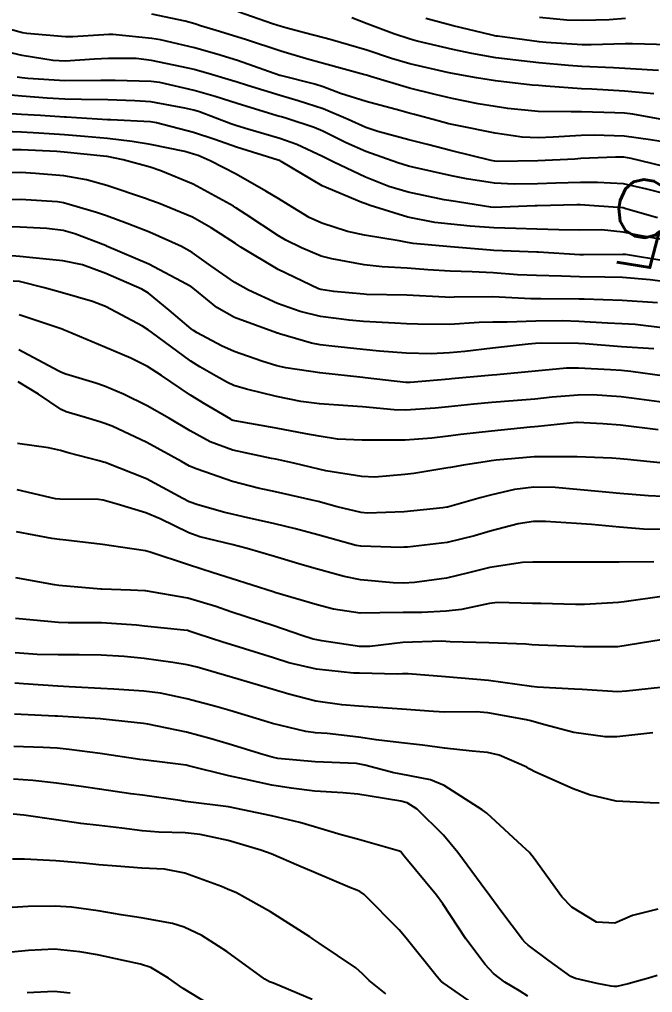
# Model space of a CAD drawing. Header units: metres. Extents: x 307586 to 320046, y 7427249 to 7434250.
# Drawn here: x 319449.44 to 319478.85, y 7429033.68 to 7429078.89 of the extents above; entities that cross this region are included whole.
import ezdxf
from ezdxf.enums import TextEntityAlignment as Align

# ---------------------------------------------------------------- set-up
doc = ezdxf.new("R2010")
doc.units = ezdxf.units.M
doc.header["$MEASUREMENT"] = 0
for name, color, linetype in [('Cotas', 45, 'Continuous'), ('Curvas de Nivel 1m', 11, 'Continuous'), ('Curvas de Nivel 5m', 15, 'Continuous')]:
    doc.layers.add(name, color=color, linetype=linetype)
doc.styles.add('Style-STANDARD', font='STANDARD.shx')

msp = doc.modelspace()

# ---------------------------------------------------------------- linework, layer by layer
at = {"layer": 'Curvas de Nivel 1m', "flags": 128}
for points, elevation in [([(319479.544, 7429074.2), (319477.94, 7429074.487), (319477.547, 7429074.531), (319477.103, 7429074.549), (319475.548, 7429074.59), (319475.081, 7429074.592), (319473.548, 7429074.615), (319472.139, 7429074.751), (319471.55, 7429074.843), (319470.756, 7429074.973), (319469.553, 7429075.224), (319468.751, 7429075.398), (319467.558, 7429075.695), (319465.744, 7429076.238), (319465.564, 7429076.297), (319465.483, 7429076.322), (319463.572, 7429076.851), (319462.782, 7429077.064), (319461.58, 7429077.413), (319459.94, 7429077.954), (319459.589, 7429078.063), (319458.73, 7429078.323), (319457.854, 7429078.595), (319457.596, 7429078.679), (319457.138, 7429078.804), (319455.601, 7429079.135)], 809), ([(319479.124, 7429076.522), (319477.571, 7429076.617), (319477.04, 7429076.636), (319475.572, 7429076.702), (319474.955, 7429076.743), (319473.574, 7429076.872), (319472.767, 7429076.96), (319471.577, 7429077.11), (319470.46, 7429077.301), (319469.582, 7429077.487), (319467.916, 7429077.887), (319467.589, 7429077.979), (319466.842, 7429078.228), (319465.597, 7429078.693), (319464.889, 7429078.958)], 811), ([(319477.601, 7429078.937), (319476.832, 7429078.876), (319475.6, 7429078.836), (319474.866, 7429078.861), (319473.601, 7429078.981)], 813), ([(319479.588, 7429077.717), (319477.928, 7429077.755), (319477.588, 7429077.752), (319475.997, 7429077.706), (319475.587, 7429077.715), (319473.907, 7429077.818), (319473.589, 7429077.853), (319471.649, 7429078.113), (319471.592, 7429078.12), (319471.345, 7429078.172), (319469.597, 7429078.586), (319468.33, 7429078.939)], 812), ([(319479.534, 7429073.169), (319478.757, 7429073.304), (319477.537, 7429073.469), (319476.135, 7429073.516), (319475.537, 7429073.498), (319474.241, 7429073.428), (319473.535, 7429073.394), (319472.801, 7429073.417), (319471.537, 7429073.602), (319469.773, 7429073.955), (319469.541, 7429074.007), (319469.396, 7429074.046), (319468.83, 7429074.201), (319467.803, 7429074.474), (319467.546, 7429074.543), (319467.113, 7429074.658), (319465.551, 7429075.07), (319464.361, 7429075.446), (319463.558, 7429075.756), (319463.172, 7429075.879), (319461.563, 7429076.282), (319461.534, 7429076.29), (319459.573, 7429076.981), (319458.62, 7429077.282), (319457.581, 7429077.564), (319455.998, 7429077.945), (319455.588, 7429078.012), (319453.784, 7429078.184), (319453.59, 7429078.186), (319451.917, 7429078.076), (319451.588, 7429078.076), (319449.783, 7429078.235), (319449.591, 7429078.269), (319448.972, 7429078.439)], 808), ([(319479.331, 7429072.073), (319477.868, 7429072.436), (319477.527, 7429072.491), (319477.134, 7429072.496), (319475.526, 7429072.423), (319475.245, 7429072.404), (319473.525, 7429072.315), (319471.645, 7429072.289), (319471.524, 7429072.3), (319471.359, 7429072.337), (319469.529, 7429072.792), (319468.402, 7429073.077), (319467.534, 7429073.303), (319466.092, 7429073.68), (319465.539, 7429073.873), (319464.713, 7429074.248), (319463.548, 7429074.739), (319462.387, 7429075.113), (319461.554, 7429075.35), (319460.042, 7429075.822), (319459.56, 7429075.974), (319459.302, 7429076.056), (319458.372, 7429076.328), (319457.566, 7429076.558), (319457.277, 7429076.633), (319455.572, 7429076.99), (319454.871, 7429077.07), (319453.573, 7429077.072), (319452.923, 7429077.039), (319451.571, 7429076.954), (319451.002, 7429076.985), (319449.575, 7429077.222), (319448.577, 7429077.446)], 807), ([(319479.504, 7429070.779), (319478.593, 7429070.997), (319477.51, 7429071.247), (319476.302, 7429071.321), (319475.511, 7429071.316), (319474.361, 7429071.281), (319473.51, 7429071.257), (319472.425, 7429071.24), (319471.51, 7429071.284), (319470.208, 7429071.487), (319469.515, 7429071.629), (319467.717, 7429072.02), (319467.521, 7429072.068), (319467.02, 7429072.225), (319465.528, 7429072.754), (319464.623, 7429073.158), (319463.537, 7429073.704), (319463.142, 7429073.869), (319461.862, 7429074.285), (319461.614, 7429074.359), (319461.544, 7429074.379), (319461.419, 7429074.417), (319459.55, 7429074.986), (319458.541, 7429075.314), (319457.555, 7429075.593), (319455.96, 7429075.955), (319455.559, 7429076.009), (319453.89, 7429076.046), (319453.56, 7429076.054), (319453.226, 7429076.051), (319451.559, 7429076.04), (319449.834, 7429076.153), (319449.56, 7429076.176), (319449.33, 7429076.203)], 806), ([(319479.479, 7429068.639), (319478.248, 7429068.856), (319477.482, 7429069.007), (319476.484, 7429069.109), (319475.483, 7429069.106), (319474.503, 7429069.109), (319473.483, 7429069.149), (319472.507, 7429069.178), (319471.483, 7429069.202), (319470.378, 7429069.287), (319469.485, 7429069.372), (319468.737, 7429069.453), (319467.488, 7429069.707), (319465.734, 7429070.238), (319465.494, 7429070.333), (319465.354, 7429070.382), (319463.506, 7429071.158), (319461.609, 7429072.289), (319461.554, 7429072.32), (319461.523, 7429072.33), (319461.467, 7429072.347), (319459.529, 7429072.951), (319458.514, 7429073.307), (319457.536, 7429073.633), (319455.803, 7429074.094), (319455.539, 7429074.132), (319453.695, 7429074.224), (319453.541, 7429074.232), (319451.609, 7429074.342), (319451.542, 7429074.345), (319450.426, 7429074.421), (319449.543, 7429074.479), (319447.689, 7429074.602)], 804), ([(319479.467, 7429067.66), (319477.604, 7429067.965), (319477.471, 7429067.976), (319475.64, 7429067.949), (319475.47, 7429067.948), (319473.541, 7429068.07), (319473.472, 7429068.074), (319471.484, 7429068.159), (319471.325, 7429068.171), (319469.474, 7429068.32), (319467.737, 7429068.478), (319467.476, 7429068.527), (319467.09, 7429068.611), (319465.479, 7429068.86), (319464.687, 7429069.042), (319463.485, 7429069.427), (319462.908, 7429069.689), (319461.943, 7429070.283), (319461.497, 7429070.557), (319460.887, 7429070.911), (319459.514, 7429071.697), (319458.311, 7429072.328), (319457.752, 7429072.564), (319457.526, 7429072.637), (319457.124, 7429072.747), (319455.524, 7429073.087), (319454.68, 7429073.214), (319453.527, 7429073.351), (319452.469, 7429073.455), (319451.53, 7429073.528), (319450.342, 7429073.61), (319449.531, 7429073.658), (319448.275, 7429073.706)], 803), ([(319479.452, 7429066.702), (319478.742, 7429066.793), (319477.455, 7429066.901), (319476.643, 7429066.92), (319475.455, 7429066.935), (319474.623, 7429066.96), (319473.456, 7429066.992), (319472.581, 7429067.028), (319471.457, 7429067.111), (319470.475, 7429067.163), (319469.458, 7429067.192), (319468.409, 7429067.256), (319467.46, 7429067.33), (319466.292, 7429067.4), (319465.462, 7429067.482), (319463.955, 7429067.766), (319463.467, 7429067.898), (319462.546, 7429068.274), (319461.822, 7429068.63), (319461.478, 7429068.831), (319459.969, 7429069.824), (319459.491, 7429070.144), (319459.389, 7429070.209), (319459.224, 7429070.314), (319457.506, 7429071.229), (319456.012, 7429071.851), (319455.51, 7429072.021), (319454.269, 7429072.372), (319453.515, 7429072.524), (319453.354, 7429072.544), (319451.518, 7429072.722), (319451.184, 7429072.747), (319449.519, 7429072.828), (319449.12, 7429072.835)], 802), ([(319479.082, 7429065.718), (319477.44, 7429065.827), (319475.673, 7429065.886), (319475.441, 7429065.886), (319473.671, 7429065.907), (319473.441, 7429065.905), (319473.203, 7429065.906), (319471.441, 7429065.994), (319469.644, 7429065.985), (319469.441, 7429065.976), (319469.228, 7429065.981), (319467.441, 7429066.078), (319465.573, 7429066.108), (319465.442, 7429066.118), (319464.044, 7429066.254), (319463.444, 7429066.336), (319463.339, 7429066.367), (319461.458, 7429067.277), (319459.731, 7429068.307), (319459.475, 7429068.474), (319458.357, 7429069.202), (319457.486, 7429069.697), (319455.906, 7429070.356), (319455.494, 7429070.497), (319455.292, 7429070.565), (319453.501, 7429071.177), (319452.554, 7429071.445), (319451.505, 7429071.618), (319450.192, 7429071.738), (319449.506, 7429071.777), (319448.83, 7429071.764)], 801), ([(319478.921, 7429063.58), (319477.419, 7429063.682), (319475.722, 7429063.815), (319475.42, 7429063.831), (319473.71, 7429063.847), (319473.42, 7429063.831), (319473.071, 7429063.796), (319471.417, 7429063.612), (319470.129, 7429063.469), (319469.415, 7429063.397), (319468.57, 7429063.358), (319467.415, 7429063.384), (319466.17, 7429063.478), (319465.416, 7429063.555), (319463.956, 7429063.716), (319463.418, 7429063.775), (319463.007, 7429063.854), (319461.518, 7429064.289), (319461.445, 7429064.311), (319461.423, 7429064.318), (319461.378, 7429064.336), (319459.43, 7429065.047), (319458.62, 7429065.508), (319457.585, 7429066.338), (319457.445, 7429066.446), (319457.201, 7429066.588), (319455.46, 7429067.522), (319453.491, 7429068.361), (319453.473, 7429068.367), (319453.442, 7429068.38), (319452.011, 7429068.935), (319451.48, 7429069.082), (319450.72, 7429069.178), (319449.481, 7429069.246), (319448.314, 7429069.28)], 799), ([(319479.405, 7429062.32), (319477.845, 7429062.531), (319477.408, 7429062.575), (319476.903, 7429062.61), (319475.409, 7429062.692), (319474.852, 7429062.682), (319473.407, 7429062.547), (319471.619, 7429062.38), (319471.405, 7429062.358), (319471.235, 7429062.341), (319469.521, 7429062.189), (319469.413, 7429062.18), (319467.599, 7429062.018), (319467.4, 7429062.02), (319465.502, 7429062.239), (319465.403, 7429062.251), (319463.405, 7429062.464), (319461.818, 7429062.695), (319461.408, 7429062.791), (319460.696, 7429063.011), (319459.414, 7429063.454), (319458.824, 7429063.729), (319457.693, 7429064.336), (319457.524, 7429064.439), (319457.425, 7429064.515), (319456.404, 7429065.38), (319455.441, 7429066.178), (319455.134, 7429066.363), (319453.454, 7429067.093), (319452.374, 7429067.481), (319451.462, 7429067.669), (319450.071, 7429067.817), (319449.465, 7429067.882), (319447.92, 7429068)], 798), ([(319479.388, 7429061.089), (319478.228, 7429061.249), (319477.392, 7429061.352), (319476.063, 7429061.443), (319475.393, 7429061.439), (319474.191, 7429061.332), (319473.39, 7429061.251), (319472.375, 7429061.168), (319471.387, 7429061.085), (319470.555, 7429061.009), (319469.383, 7429060.89), (319468.753, 7429060.829), (319467.381, 7429060.735), (319466.857, 7429060.749), (319465.383, 7429060.886), (319464.693, 7429060.937), (319463.384, 7429061.027), (319462.523, 7429061.136), (319461.389, 7429061.367), (319459.985, 7429061.713), (319459.397, 7429061.885), (319459.103, 7429062.019), (319458.587, 7429062.322), (319457.821, 7429062.755), (319457.403, 7429063.019), (319455.575, 7429064.358), (319455.424, 7429064.467), (319455.153, 7429064.635), (319453.435, 7429065.548), (319452.837, 7429065.789), (319451.441, 7429066.189), (319450.613, 7429066.418), (319449.447, 7429066.707), (319449.147, 7429066.735)], 797), ([(319479.119, 7429059.823), (319477.372, 7429060.044), (319476.544, 7429060.108), (319475.374, 7429060.159), (319475.338, 7429060.156), (319475.007, 7429060.124), (319473.539, 7429059.97), (319473.371, 7429059.96), (319473.174, 7429059.946), (319471.369, 7429059.767), (319469.947, 7429059.605), (319469.366, 7429059.528), (319468.594, 7429059.43), (319467.364, 7429059.348), (319466.247, 7429059.348), (319465.364, 7429059.348), (319464.221, 7429059.395), (319463.366, 7429059.52), (319462.74, 7429059.643), (319461.369, 7429059.899), (319459.443, 7429060.239), (319459.372, 7429060.256), (319459.332, 7429060.27), (319459.261, 7429060.312), (319458.068, 7429061.014), (319457.384, 7429061.439), (319456.045, 7429062.353), (319455.399, 7429062.761), (319454.625, 7429063.147), (319453.412, 7429063.657), (319451.652, 7429064.407), (319451.487, 7429064.473), (319451.424, 7429064.498), (319451.295, 7429064.541), (319449.43, 7429065.161)], 796), ([(319479.333, 7429056.727), (319478.662, 7429056.751), (319477.334, 7429056.867), (319476.508, 7429056.936), (319475.337, 7429057.049), (319474.329, 7429057.14), (319473.338, 7429057.157), (319472.446, 7429057.044), (319471.332, 7429056.782), (319470.846, 7429056.659), (319469.323, 7429056.228), (319469.291, 7429056.223), (319469.105, 7429056.193), (319467.321, 7429056.006), (319465.612, 7429055.945), (319465.32, 7429055.975), (319464.206, 7429056.251), (319463.326, 7429056.485), (319463.036, 7429056.556), (319461.333, 7429056.934), (319460.529, 7429057.104), (319459.339, 7429057.415), (319457.692, 7429057.99), (319457.35, 7429058.135), (319456.966, 7429058.344), (319455.362, 7429059.24), (319453.752, 7429059.993), (319453.37, 7429060.138), (319453.183, 7429060.195), (319452.514, 7429060.393), (319451.62, 7429060.651), (319451.377, 7429060.769), (319450.328, 7429061.476), (319449.389, 7429062.046)], 794), ([(319479.314, 7429055.194), (319478.441, 7429055.21), (319477.315, 7429055.292), (319476.011, 7429055.418), (319475.316, 7429055.473), (319473.882, 7429055.57), (319473.317, 7429055.564), (319472.616, 7429055.451), (319471.312, 7429055.121), (319470.584, 7429054.904), (319469.307, 7429054.58), (319467.464, 7429054.377), (319467.304, 7429054.368), (319467.163, 7429054.362), (319465.305, 7429054.418), (319465.092, 7429054.455), (319463.31, 7429054.946), (319462.262, 7429055.225), (319461.315, 7429055.451), (319459.847, 7429055.775), (319459.319, 7429055.9), (319458.989, 7429055.984), (319457.736, 7429056.334), (319457.325, 7429056.478), (319457.033, 7429056.638), (319455.341, 7429057.55), (319453.424, 7429058.307), (319453.352, 7429058.327), (319453.14, 7429058.383), (319451.711, 7429058.759), (319451.357, 7429058.867), (319450.786, 7429058.988), (319449.36, 7429059.181)], 793), ([(319478.919, 7429053.695), (319477.299, 7429053.667), (319475.735, 7429053.68), (319475.298, 7429053.677), (319473.76, 7429053.674), (319473.298, 7429053.679), (319472.811, 7429053.66), (319471.295, 7429053.426), (319470.301, 7429053.172), (319469.29, 7429052.935), (319467.802, 7429052.726), (319467.288, 7429052.698), (319466.804, 7429052.708), (319465.289, 7429052.856), (319464.53, 7429053.009), (319463.294, 7429053.34), (319462.574, 7429053.549), (319461.299, 7429053.935), (319460.025, 7429054.303), (319459.305, 7429054.488), (319457.823, 7429054.847), (319457.31, 7429055.031), (319455.987, 7429055.683), (319455.319, 7429055.967), (319453.99, 7429056.373), (319453.326, 7429056.556), (319453.119, 7429056.59), (319451.326, 7429056.597), (319451.123, 7429056.615), (319449.332, 7429057.041)], 792), ([(319479.283, 7429052.07), (319477.54, 7429051.835), (319477.278, 7429051.804), (319475.694, 7429051.699), (319475.277, 7429051.699), (319473.666, 7429051.747), (319473.277, 7429051.754), (319471.644, 7429051.798), (319471.277, 7429051.759), (319469.975, 7429051.481), (319469.271, 7429051.399), (319468.143, 7429051.334), (319467.27, 7429051.328), (319466.187, 7429051.313), (319465.269, 7429051.308), (319464.038, 7429051.486), (319463.274, 7429051.686), (319461.308, 7429052.264), (319461.283, 7429052.275), (319461.227, 7429052.291), (319459.282, 7429052.909), (319458.435, 7429053.173), (319457.291, 7429053.549), (319455.517, 7429054.14), (319455.3, 7429054.196), (319454.136, 7429054.372), (319453.304, 7429054.492), (319451.595, 7429054.695), (319451.306, 7429054.726), (319450.94, 7429054.78), (319449.309, 7429055.076)], 791), ([(319479.23, 7429047.854), (319477.648, 7429047.673), (319477.226, 7429047.652), (319475.591, 7429047.753), (319475.228, 7429047.772), (319473.502, 7429047.864), (319473.229, 7429047.896), (319471.233, 7429048.17), (319469.234, 7429048.34), (319467.501, 7429048.482), (319467.236, 7429048.481), (319466.989, 7429048.469), (319465.236, 7429048.508), (319464.956, 7429048.522), (319463.237, 7429048.704), (319461.964, 7429049.003), (319461.242, 7429049.231), (319459.902, 7429049.648), (319459.248, 7429049.844), (319458.887, 7429049.953), (319457.746, 7429050.333), (319457.372, 7429050.457), (319457.254, 7429050.493), (319457.076, 7429050.521), (319455.256, 7429050.706), (319454.876, 7429050.745), (319453.258, 7429050.852), (319451.709, 7429050.855), (319451.258, 7429050.873), (319450.759, 7429050.914), (319449.259, 7429051.053)], 789), ([(319478.867, 7429045.741), (319477.198, 7429045.559), (319476.654, 7429045.562), (319475.199, 7429045.759), (319473.79, 7429046.134), (319473.205, 7429046.302), (319472.998, 7429046.351), (319471.21, 7429046.672), (319470.667, 7429046.72), (319469.211, 7429046.709), (319468.674, 7429046.735), (319467.212, 7429046.849), (319466.547, 7429046.893), (319465.214, 7429046.979), (319464.422, 7429047.04), (319463.217, 7429047.222), (319461.962, 7429047.538), (319461.225, 7429047.753), (319459.338, 7429048.309), (319459.233, 7429048.341), (319457.693, 7429048.789), (319457.239, 7429048.901), (319456.573, 7429049.014), (319455.241, 7429049.2), (319454.315, 7429049.297), (319453.243, 7429049.354), (319452.217, 7429049.37), (319451.242, 7429049.367), (319450.272, 7429049.39), (319449.243, 7429049.453)], 788), ([(319479.167, 7429042.47), (319478.745, 7429042.496), (319477.168, 7429042.571), (319475.92, 7429042.858), (319475.173, 7429043.148), (319473.389, 7429043.93), (319473.182, 7429044.035), (319473.117, 7429044.076), (319473.008, 7429044.143), (319471.727, 7429044.7), (319471.19, 7429044.829), (319470.477, 7429044.89), (319469.191, 7429045.036), (319468.16, 7429045.173), (319467.193, 7429045.272), (319466.014, 7429045.412), (319465.196, 7429045.539), (319463.741, 7429045.711), (319463.198, 7429045.75), (319462.741, 7429045.809), (319461.202, 7429046.173), (319460.79, 7429046.294), (319459.21, 7429046.775), (319458.56, 7429046.973), (319457.218, 7429047.328), (319455.993, 7429047.58), (319455.223, 7429047.677), (319453.829, 7429047.769), (319453.224, 7429047.801), (319451.747, 7429047.88), (319451.225, 7429047.911), (319449.635, 7429048.018), (319449.227, 7429048.044)], 787), ([(319479.105, 7429037.543), (319477.928, 7429037.254), (319477.095, 7429036.897), (319476.246, 7429036.952), (319475.106, 7429037.639), (319474.644, 7429038.125), (319473.309, 7429039.961), (319473.174, 7429040.14), (319473.134, 7429040.181), (319472.797, 7429040.486), (319471.16, 7429042.003), (319470.937, 7429042.172), (319469.174, 7429043.291), (319468.54, 7429043.56), (319467.179, 7429043.822), (319466.843, 7429043.887), (319465.492, 7429044.237), (319465.184, 7429044.31), (319465.101, 7429044.323), (319463.184, 7429044.402), (319461.453, 7429044.553), (319461.186, 7429044.608), (319460.744, 7429044.738), (319459.192, 7429045.218), (319458.342, 7429045.47), (319457.197, 7429045.772), (319455.415, 7429046.144), (319455.201, 7429046.175), (319453.339, 7429046.379), (319453.203, 7429046.392), (319451.204, 7429046.511), (319451.1, 7429046.516), (319449.206, 7429046.618)], 786), ([(319473.057, 7429033.508), (319472.666, 7429033.753), (319471.988, 7429034.156), (319471.461, 7429034.558), (319471.071, 7429034.978), (319470.188, 7429036.179), (319469.107, 7429037.797), (319468.818, 7429038.193), (319467.322, 7429040.017), (319467.16, 7429040.21), (319467.133, 7429040.232), (319467.093, 7429040.252), (319465.141, 7429040.806), (319464.396, 7429040.996), (319463.15, 7429041.372), (319462.464, 7429041.582), (319461.149, 7429041.893), (319459.153, 7429042.31), (319457.156, 7429042.559), (319456.907, 7429042.593), (319455.16, 7429042.84), (319454.611, 7429042.916), (319453.164, 7429043.121), (319452.314, 7429043.245), (319451.168, 7429043.401), (319450.063, 7429043.528), (319449.17, 7429043.59)], 784), ([(319471.049, 7429032.79), (319469.124, 7429034.127), (319469.063, 7429034.166), (319469.036, 7429034.19), (319468.856, 7429034.401), (319467.408, 7429036.207), (319467.089, 7429036.584), (319465.451, 7429038.235), (319465.25, 7429038.374), (319465.115, 7429038.436), (319464.797, 7429038.562), (319463.123, 7429039.268), (319462.416, 7429039.561), (319461.131, 7429040.119), (319460.664, 7429040.295), (319459.137, 7429040.737), (319457.843, 7429041.026), (319457.141, 7429041.095), (319455.92, 7429041.132), (319455.141, 7429041.194), (319454.194, 7429041.318), (319453.143, 7429041.434), (319452.289, 7429041.537), (319451.146, 7429041.702), (319449.65, 7429041.923), (319449.148, 7429041.963)], 783), ([(319466.459, 7429033.621), (319465.688, 7429034.231), (319465.374, 7429034.544), (319465.069, 7429034.827), (319463.364, 7429035.973), (319463.082, 7429036.16), (319463.021, 7429036.2), (319462.93, 7429036.262), (319461.1, 7429037.433), (319459.521, 7429038.306), (319459.115, 7429038.486), (319458.829, 7429038.6), (319457.122, 7429039.228), (319456.183, 7429039.403), (319455.124, 7429039.458), (319453.954, 7429039.542), (319453.125, 7429039.614), (319452.415, 7429039.68), (319451.127, 7429039.801), (319449.677, 7429039.875), (319449.127, 7429039.879)], 782), ([(319463.049, 7429033.357), (319461.243, 7429034.104), (319461.061, 7429034.172), (319460.843, 7429034.292), (319459.076, 7429035.575), (319457.921, 7429036.322), (319457.089, 7429036.72), (319456.549, 7429036.88), (319455.095, 7429037.146), (319454.173, 7429037.293), (319453.099, 7429037.468), (319451.864, 7429037.636), (319451.102, 7429037.692), (319449.854, 7429037.67), (319449.101, 7429037.63)], 781), ([(319451.802, 7429033.649), (319451.053, 7429033.722), (319449.806, 7429033.668)], 779)]:
    msp.add_lwpolyline(points, dxfattribs=dict(at, elevation=elevation))
at = {"layer": 'Curvas de Nivel 5m', "flags": 128}
for points, elevation in [([(319478.912, 7429075.435), (319477.557, 7429075.554), (319476.03, 7429075.643), (319475.558, 7429075.671), (319473.9, 7429075.796), (319473.56, 7429075.817), (319473.256, 7429075.841), (319471.562, 7429076.042), (319470.675, 7429076.179), (319469.566, 7429076.384), (319469.333, 7429076.427), (319467.572, 7429076.831), (319466.723, 7429077.082), (319465.581, 7429077.461), (319463.879, 7429077.966), (319463.59, 7429078.04), (319462.688, 7429078.274), (319461.816, 7429078.507), (319461.596, 7429078.568), (319461.198, 7429078.693), (319459.602, 7429079.246)], 810), ([(319479.082, 7429069.67), (319477.616, 7429070.098), (319477.493, 7429070.13), (319477.455, 7429070.139), (319475.495, 7429070.27), (319475.344, 7429070.273), (319473.494, 7429070.232), (319473.406, 7429070.229), (319471.851, 7429070.165), (319471.493, 7429070.158), (319471.338, 7429070.172), (319469.497, 7429070.457), (319469.178, 7429070.514), (319467.503, 7429070.871), (319466.602, 7429071.133), (319465.513, 7429071.566), (319464.055, 7429072.255), (319463.526, 7429072.521), (319462.326, 7429073.073), (319461.534, 7429073.355), (319460.051, 7429073.791), (319459.539, 7429073.95), (319459.271, 7429074.045), (319458.536, 7429074.325), (319457.806, 7429074.596), (319457.546, 7429074.671), (319457.122, 7429074.77), (319455.55, 7429075.055), (319454.803, 7429075.115), (319453.551, 7429075.15), (319452.328, 7429075.176), (319451.551, 7429075.19), (319450.734, 7429075.235), (319449.552, 7429075.326), (319448.526, 7429075.419)], 805), ([(319479.428, 7429064.55), (319478.049, 7429064.711), (319477.429, 7429064.742), (319476.756, 7429064.78), (319475.43, 7429064.862), (319474.672, 7429064.886), (319473.43, 7429064.873), (319472.093, 7429064.824), (319471.429, 7429064.825), (319470.802, 7429064.803), (319469.428, 7429064.712), (319467.943, 7429064.727), (319467.428, 7429064.75), (319466.882, 7429064.772), (319465.429, 7429064.855), (319464.761, 7429064.915), (319463.431, 7429065.094), (319462.483, 7429065.324), (319461.437, 7429065.698), (319460.081, 7429066.304), (319459.448, 7429066.664), (319458.34, 7429067.447), (319457.469, 7429068.059), (319456.964, 7429068.345), (319455.479, 7429069.005), (319454.449, 7429069.404), (319453.487, 7429069.762), (319453.024, 7429069.922), (319451.492, 7429070.365), (319451.218, 7429070.413), (319449.494, 7429070.526), (319447.534, 7429070.5)], 800), ([(319479.355, 7429058.279), (319477.698, 7429058.436), (319477.357, 7429058.472), (319476.96, 7429058.501), (319475.357, 7429058.562), (319474.908, 7429058.574), (319473.357, 7429058.564), (319471.596, 7429058.407), (319471.355, 7429058.379), (319471.171, 7429058.355), (319470.069, 7429058.183), (319469.469, 7429058.071), (319469.351, 7429058.053), (319467.765, 7429057.795), (319467.346, 7429057.742), (319465.955, 7429057.622), (319465.344, 7429057.647), (319463.681, 7429057.923), (319463.349, 7429057.998), (319462.183, 7429058.278), (319461.499, 7429058.432), (319461.355, 7429058.464), (319461.15, 7429058.497), (319459.359, 7429058.883), (319458.307, 7429059.27), (319457.367, 7429059.775), (319456.418, 7429060.35), (319455.379, 7429060.938), (319454.281, 7429061.474), (319453.388, 7429061.854), (319452.997, 7429061.993), (319451.592, 7429062.407), (319451.394, 7429062.481), (319451.238, 7429062.569), (319449.409, 7429063.534)], 795), ([(319479.253, 7429050.07), (319477.249, 7429049.736), (319475.631, 7429049.735), (319475.249, 7429049.757), (319473.568, 7429049.819), (319473.25, 7429049.837), (319472.962, 7429049.856), (319471.25, 7429049.922), (319469.46, 7429049.978), (319469.251, 7429049.991), (319469.059, 7429050.001), (319467.25, 7429049.936), (319465.727, 7429049.757), (319465.248, 7429049.761), (319463.49, 7429050.018), (319463.251, 7429050.059), (319463.084, 7429050.095), (319462.557, 7429050.27), (319461.259, 7429050.707), (319460.643, 7429050.913), (319459.264, 7429051.372), (319458.562, 7429051.617), (319457.27, 7429052.006), (319455.293, 7429052.34), (319455.273, 7429052.342), (319454.606, 7429052.367), (319453.274, 7429052.425), (319453.229, 7429052.425), (319451.276, 7429052.593), (319451.071, 7429052.618), (319449.281, 7429052.951)], 790), ([(319479.067, 7429034.461), (319478.769, 7429034.369), (319477.716, 7429034.083), (319477.188, 7429033.962), (319477.062, 7429033.953), (319476.935, 7429033.965), (319476.288, 7429034.102), (319475.278, 7429034.329), (319475.066, 7429034.423), (319474.049, 7429035.154), (319473.08, 7429035.882), (319472.94, 7429036), (319472.81, 7429036.144), (319471.854, 7429037.406), (319471.298, 7429038.167), (319471.218, 7429038.273), (319471.115, 7429038.412), (319469.812, 7429040.183), (319469.145, 7429040.987), (319467.921, 7429042.202), (319467.454, 7429042.495), (319467.167, 7429042.574), (319465.738, 7429042.804), (319465.169, 7429042.894), (319464.464, 7429042.953), (319463.171, 7429043.04), (319462.06, 7429043.17), (319461.168, 7429043.316), (319459.892, 7429043.583), (319459.175, 7429043.752), (319457.303, 7429044.216), (319457.181, 7429044.241), (319456.32, 7429044.349), (319455.184, 7429044.493), (319455.035, 7429044.511), (319453.187, 7429044.776), (319451.756, 7429044.969), (319451.189, 7429045.023), (319450.544, 7429045.061), (319449.19, 7429045.115)], 785), ([(319458.193, 7429033.172), (319457.056, 7429033.864), (319456.36, 7429034.341), (319455.552, 7429034.837), (319455.069, 7429034.996), (319454.274, 7429035.164), (319453.073, 7429035.421), (319452.256, 7429035.574), (319451.076, 7429035.684), (319449.864, 7429035.633), (319449.074, 7429035.557)], 780)]:
    msp.add_lwpolyline(points, dxfattribs=dict(at, elevation=elevation))

# ---------------------------------------------------------------- texts
at = {"layer": 'Cotas', "style": 'Style-STANDARD'}
msp.add_text('805', height=4, rotation=170.6985, dxfattribs=at).set_placement((319481.371, 7429068.953, 805), align=Align.MIDDLE_CENTER)

doc.saveas('drawing.dxf')
